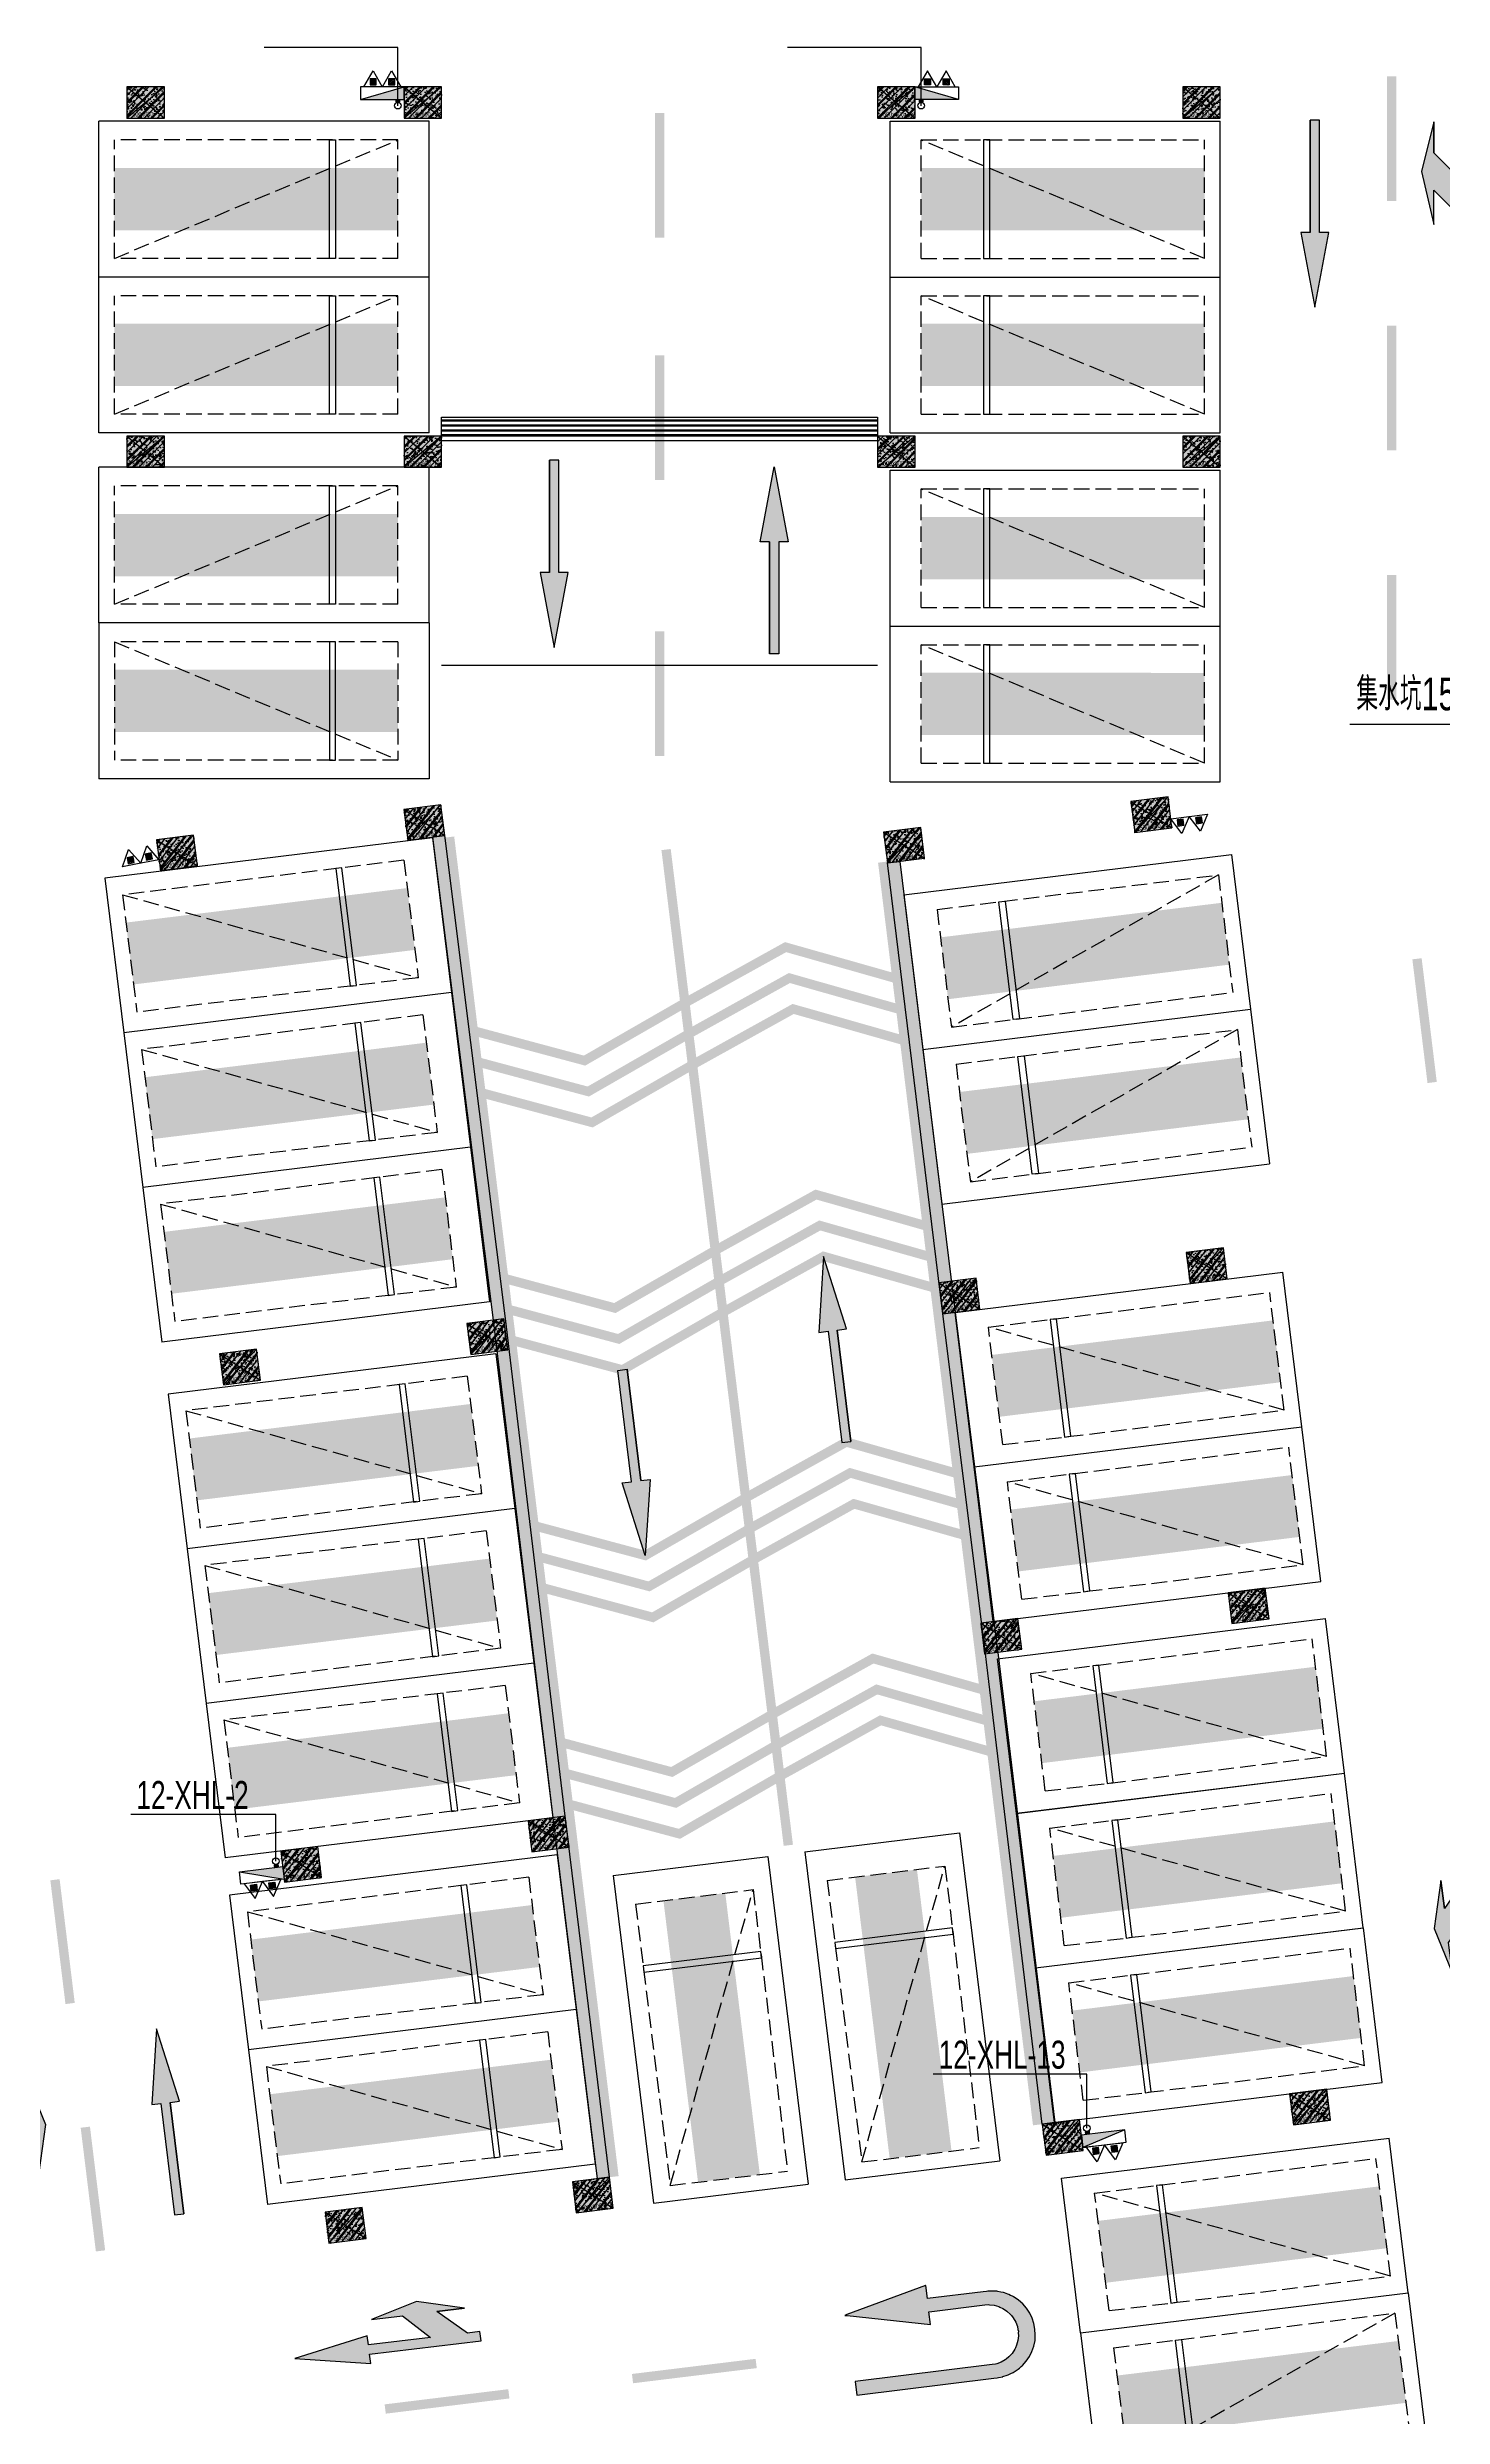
# Model space of a CAD drawing. Extents: x -1338203 to 1886333, y -783476 to 1038610.
# Drawn here: x 803879 to 826277, y -425839 to -387826 of the extents above; entities that cross this region are included whole.
import ezdxf
from ezdxf.enums import TextEntityAlignment as Align

# ---------------------------------------------------------------- set-up
doc = ezdxf.new("R2010")
doc.units = 0
doc.header["$LTSCALE"] = 1000
doc.header["$MEASUREMENT"] = 0
doc.linetypes.add('A-001-平面B2$0$__DASH', pattern=[0.35, 0.25, -0.1])
for name, color, linetype in [('A-001-平面参照B2$0$AUDIT-BAD-LAYER', 7, 'Continuous'), ('A-001-平面参照B2$0$AUDIT_D_210610200414-0', 40, 'Continuous'), ('A-001-平面参照B2$0$减速带', 124, 'Continuous'), ('A-001-车位参照B2$0$A-001-车位参照B2$0$0A-P-PKNG-CAR(A)', 43, 'Continuous'), ('A-001-车位参照B2$0$减速带', 124, 'Continuous'), ('A-FIRE', 7, 'Continuous'), ('p-a-regular', 5, 'Continuous'), ('S001南区墙柱$0$0S-CW-HATCH', 251, 'Continuous'), ('S001南区墙柱$0$0S-CW-HATCH-UP', 251, 'Continuous'), ('S001南区墙柱$0$S001-墙柱B1_1$0$0S-CC-LINE', 52, 'Continuous'), ('S001南区墙柱$0$S001-墙柱B1_1$0$0S-CW-HATCH-UP', 251, 'Continuous'), ('S001地下二墙柱$0$0S-WS-LINE-UP', 231, 'Continuous'), ('中心线', 42, 'Continuous'), ('地面指向箭头', 7, 'Continuous'), ('坡道线', 7, 'Continuous'), ('负二层消火栓$0$负二层消火栓$0$0P-ACC-FH', 7, 'Continuous'), ('负二层消火栓$0$负二层消火栓$0$0P-DIM-FH', 3, 'Continuous'), ('负二层消火栓$0$负二层消火栓$0$0P-PIPE-FH', 1, 'Continuous'), ('负二层消火栓$0$负二层消火栓$0$0P-VPIPE-FH', 1, 'Continuous'), ('负二层消火栓$0$负二层消火栓$1$0P-EQUIP-FH', 7, 'Continuous'), ('负二层集水坑及排水沟$0$负二层集水坑及排水沟$0$0P-A-LEAD', 3, 'Continuous')]:
    doc.layers.add(name, color=color, linetype=linetype)
doc.layers.add('S001南区墙柱$0$S001-墙柱B1_1$0$0S-A-TIPS', color=10, linetype='Continuous', plot=False)
doc.styles.add('S001南区墙柱$0$S001-墙柱B1_1$0$AAD-S', font='aad-s.shx', dxfattribs={"width": 0.7, "bigfont": 'aad-hztxt.shx'})
doc.styles.add('负二层消火栓$0$负二层消火栓$0$AAD-S', font='aad-s.shx', dxfattribs={"width": 0.7, "bigfont": 'aad-hztxt.shx'})
doc.styles.add('负二层集水坑及排水沟$0$负二层集水坑及排水沟$0$AAD-TXT', font='AAD-TXT.shx', dxfattribs={"width": 0.7, "height": 3, "bigfont": 'AAD-HZTXT.shx'})

# ---------------------------------------------------------------- blocks, each defined once
blk = doc.blocks.new('A-001-平面参照B2')
at = {"layer": 'A-001-平面参照B2$0$减速带'}
h = blk.add_hatch(dxfattribs=at)
h.set_pattern_fill('ANSI31', color=256, scale=50, angle=-225, style=0)
h.set_pattern_definition([(179.999999, (207966.28, -926328.17), (-1e-06, -79.375), [])])
h.paths.add_polyline_path([(50841, -230150), (50841, -230450), (43841, -230450), (43841, -230150)])
h = blk.add_hatch(dxfattribs=at)
h.set_pattern_fill('ANSI31', color=256, scale=50, angle=-225, style=0)
h.set_pattern_definition([(179.999999, (207966.28, -926328.17), (-1e-06, -79.375), [])])
h.paths.add_polyline_path([(50841, -230150), (50841, -230450), (43841, -230450), (43841, -230150)])
h = blk.add_hatch(dxfattribs=at)
h.set_pattern_fill('ANSI31', color=256, scale=50, angle=-225, style=0)
h.set_pattern_definition([(179.999999, (207966.28, -926328.17), (-1e-06, -79.375), [])])
h.paths.add_polyline_path([(50841, -230150), (50841, -230450), (43841, -230450), (43841, -230150)])
h = blk.add_hatch(dxfattribs=at)
h.set_pattern_fill('ANSI31', color=256, scale=50, angle=-225, style=0)
h.set_pattern_definition([(179.999999, (207966.28, -926328.17), (-1e-06, -79.375), [])])
h.paths.add_polyline_path([(50841, -230150), (50841, -230450), (43841, -230450), (43841, -230150)])
at = {"layer": 'A-001-平面参照B2$0$AUDIT-BAD-LAYER'}
blk.add_line((50841, -230526), (43841, -230526), dxfattribs=at)
at = {"layer": 'A-001-平面参照B2$0$AUDIT_D_210610200414-0'}
blk.add_lwpolyline([(43841, -234126), (50841, -234126)], dxfattribs=at)
at = {"layer": 'A-001-平面参照B2$0$减速带'}
blk.add_lwpolyline([(50841, -230150), (50841, -230450), (43841, -230450), (43841, -230150)], close=True, dxfattribs=at)
blk.add_lwpolyline([(50841, -230150), (50841, -230450), (43841, -230450), (43841, -230150)], close=True, dxfattribs=at)
blk.add_lwpolyline([(50841, -230150), (50841, -230450), (43841, -230450), (43841, -230150)], close=True, dxfattribs=at)
blk.add_lwpolyline([(50841, -230150), (50841, -230450), (43841, -230450), (43841, -230150)], close=True, dxfattribs=at)
blk = doc.blocks.new('负二层集水坑及排水沟')
at = {"layer": '负二层集水坑及排水沟$0$负二层集水坑及排水沟$0$0P-A-LEAD'}
blk.add_line((63491, -235078), (58421, -235078), dxfattribs=at)
at = {"layer": '负二层集水坑及排水沟$0$负二层集水坑及排水沟$0$0P-A-LEAD', "color": 7, "style": '负二层集水坑及排水沟$0$负二层集水坑及排水沟$0$AAD-TXT', "width": 0.7}
blk.add_text('集水坑1500*1500*1500(H)', height=525, dxfattribs=at).set_placement((58526, -234851))
blk = doc.blocks.new('负二层消火栓$0$负二层消火栓$1$$TwtSys$00000546')
h = blk.add_hatch()
h.set_pattern_fill('ANSI31', color=256, scale=200, style=0)
h.set_pattern_definition([(45, (-38543.802, -6670.83), (-17.67767, 17.67767), [])])
h.paths.add_polyline_path([(-65, 174), (65, 174), (65, 44), (-65, 44)])
for points in [[(0, 344), (-198, 0), (198, 0)], [(-65, 174), (65, 174), (65, 44), (-65, 44)]]:
    blk.add_lwpolyline(points, close=True)
blk = doc.blocks.new('负二层消火栓$0$负二层消火栓$0$$TwtSys$00000434')
for p, q in [((-0.5, 0.5), (-0.5, -0.5)), ((-0.5, -0.5), (0.5, 0.5)), ((0.5, 0.5), (-0.5, 0.5)), ((0.5, -0.5), (0.5, 0.5)), ((-0.5, -0.5), (0.5, -0.5))]:
    blk.add_line(p, q)
blk.add_solid([(0.5, -0.5), (0.5, 0.5), (-0.5, -0.5)])
blk = doc.blocks.new('负二层消火栓')
at = {"layer": '负二层消火栓$0$负二层消火栓$0$0P-DIM-FH'}
for p, q in [((43141, -224215, 800), (40996, -224215, 800)), ((43141, -225150, 800), (43141, -224215, 800)), ((51541, -224215, 800), (49396, -224215, 800)), ((51541, -225150, 800), (51541, -224215, 800)), ((41180, -252570, 800), (38852, -252570, 800)), ((41180, -253317, 800), (41180, -252570, 800)), ((54201, -256736, -2200), (51731, -256736, -2200)), ((54201, -257599, -2200), (54201, -256736, -2200))]:
    blk.add_line(p, q, dxfattribs=at)
at = {"layer": '负二层消火栓$0$负二层消火栓$0$0P-PIPE-FH', "linetype": 'Continuous', "const_width": 82.5}
for points in [[(43141, -225098), (43141, -225050)], [(51541, -225098), (51541, -225050)], [(41186, -253369), (41192, -253416)]]:
    blk.add_lwpolyline(points, dxfattribs=at)
at = {"layer": '负二层消火栓$0$负二层消火栓$0$0P-PIPE-FH', "linetype": 'Continuous', "const_width": 82.5, "elevation": -3000}
blk.add_lwpolyline([(54207, -257651), (54212, -257698)], dxfattribs=at)
at = {"layer": '负二层消火栓$0$负二层消火栓$0$0P-VPIPE-FH', "linetype": 'Continuous'}
for centre in [(43141, -225150), (51541, -225150), (41180, -253317), (54201, -257599, -3000)]:
    blk.add_circle(centre, 52.5, dxfattribs=at)
at = {"layer": '负二层消火栓$0$负二层消火栓$0$0P-ACC-FH', "zscale": 700}
for p, xscale, yscale, rotation in [((42891, -224950), -700, -200, 180), ((40955, -253544), -700, 200, 186.669974410336), ((54472, -257769, -3000), 700, 200, 186.6699744103553)]:
    blk.add_blockref('负二层消火栓$0$负二层消火栓$0$$TwtSys$00000434', p, dxfattribs=dict(at, xscale=xscale, yscale=yscale, rotation=rotation))
at = {"layer": '负二层消火栓$0$负二层消火栓$0$0P-ACC-FH', "xscale": -700, "yscale": 200, "zscale": 700}
blk.add_blockref('负二层消火栓$0$负二层消火栓$0$$TwtSys$00000434', (51791, -224950), dxfattribs=at)
at = {"layer": '负二层消火栓$0$负二层消火栓$1$0P-EQUIP-FH', "yscale": 0.75, "zscale": 0.75}
for p, xscale in [((42742, -224850, 800), -0.75), ((43040, -224850, 800), -0.75), ((51642, -224850, 800), 0.75), ((51940, -224850, 800), 0.75)]:
    blk.add_blockref('负二层消火栓$0$负二层消火栓$1$$TwtSys$00000546', p, dxfattribs=dict(at, xscale=xscale))
at = {"layer": '负二层消火栓$0$负二层消火栓$1$0P-EQUIP-FH'}
for p, xscale, yscale, zscale, rotation in [((55694, -236572), -0.7499999999999999, 0.7499999999999999, 0.75, 187.1903137647192), ((55990, -236535), -0.7499999999999999, 0.7499999999999999, 0.75, 187.1903137647192), ((38866, -237335), -0.75, 0.75, 0.75, 11.23742529205413), ((39158, -237277), -0.75, 0.75, 0.75, 11.23742529205413), ((40819, -253661, 800), 0.7499999999999999, 0.7499999999999999, 0.7499999999999999, 186.6699744103359), ((41114, -253626, 800), 0.7499999999999999, 0.7499999999999999, 0.7499999999999999, 186.6699744103359), ((54336, -257885, -2200), -0.7499999999999992, 0.7499999999999999, 0.7499999999999999, 186.6699744103553), ((54632, -257851, -2200), -0.7499999999999992, 0.7499999999999999, 0.7499999999999999, 186.6699744103553)]:
    blk.add_blockref('负二层消火栓$0$负二层消火栓$1$$TwtSys$00000546', p, dxfattribs=dict(at, xscale=xscale, yscale=yscale, zscale=zscale, rotation=rotation))
at = {"layer": '负二层消火栓$0$负二层消火栓$0$0P-DIM-FH', "color": 7, "style": '负二层消火栓$0$负二层消火栓$0$AAD-S', "width": 0.7}
for s, p in [('12-XHL-2', (38942, -252480, 800)), ('12-XHL-13', (51821, -256646, -2200))]:
    blk.add_text(s, height=450, dxfattribs=at).set_placement(p)
blk = doc.blocks.new('S001南区墙柱$0$AAD_BLOCK_20230215093950878')
at = {"layer": 'S001南区墙柱$0$0S-CW-HATCH'}
h = blk.add_hatch(color=256, dxfattribs=at)
h.dxf.hatch_style = 1
h.paths.add_polyline_path([(-300, -250), (300, -250), (300, 250), (-300, 250)])
at = {"layer": 'S001南区墙柱$0$0S-CW-HATCH-UP'}
h = blk.add_hatch(dxfattribs=at)
h.set_pattern_fill('钢筋混凝土', color=256, scale=30, pattern_type=2)
h.set_pattern_definition([(45, (-42203.53, -84001.15), (-106.06602, 106.06602), []), (50, (-42203.53, -84001.15), (215.17805, -18.82564), [22.5, -247.5]), (355, (-42203.53, -84001.15), (-41.6254, 225.65764), [18, -198]), (100.4514, (-42185.6, -84002.72), (173.5528, 206.83186), [19.12206, -210.34263]), (46.1842, (-42203.53, -83941.15), (320.1723, -49.6557), [33.75, -371.25]), (96.6356, (-42176.85, -83945.3), (280.3988, 292.2354), [28.6831, -315.5139]), (351.1842, (-42203.53, -83941.15), (280.3986, 292.2356), [27, -297]), (21, (-42173.53, -83956.15), (179.0721, -120.78567), [22.5, -247.5]), (326, (-42173.53, -83956.15), (72.9946, 217.545), [18, -198]), (71.4514, (-42158.6, -83966.21), (252.0668, 96.75915), [19.12206, -210.34263]), (37.5, (-42203.53, -84001.15), (3.647957, 99.868156), [1.5, -195.6, 1.5, -201, 1.5, -198.75]), (7.5, (-42203.53, -84001.15), (78.92086, 118.32351), [1.5, -114.6, 1.5, -191.1, 1.5, -75.75]), (327.5, (-42270.43, -84001.15), (160.14673, -6.76646), [1.5, -75, 1.5, -234, 1.5, -310.5]), (317.5, (-42300.43, -84001.15), (174.95585, 30.0315), [1.5, -97.5, 1.5, -155.4, 1.5, -220.5])])
h.paths.add_polyline_path([(-300, -250), (300, -250), (300, 250), (-300, 250)])
at = {"layer": 'S001南区墙柱$0$S001-墙柱B1_1$0$0S-CW-HATCH-UP', "transparency": 33554661}
h = blk.add_hatch(dxfattribs=at)
h.set_pattern_fill('钢筋混凝土', color=0, scale=30)
h.set_pattern_definition([(45, (48108.52, -15514.205), (-53.03301, 53.03301), []), (50, (48108.52, -15514.2), (215.17805, -18.82564), [22.5, -247.5]), (355, (48108.52, -15514.2), (-41.6254, 225.6576), [18, -198]), (100.4514, (48126.45, -15515.77), (173.5528, 206.8319), [19.1221, -210.3426]), (46.1842, (48108.52, -15454.2), (320.1723, -49.6557), [33.75, -371.25]), (96.6356, (48135.2, -15458.34), (280.3988, 292.2354), [28.683, -315.514]), (351.1842, (48108.52, -15454.2), (280.3986, 292.2356), [27, -297]), (21, (48138.52, -15469.2), (179.0721, -120.78567), [22.5, -247.5]), (326, (48138.52, -15469.2), (72.9946, 217.545), [18, -198]), (71.4514, (48153.44, -15479.27), (252.0668, 96.75915), [19.1221, -210.3426]), (37.5, (48108.52, -15514.205), (3.64796, 99.86816), [0, -195.6, 0, -201, 0, -198.75]), (7.5, (48108.52, -15514.2), (78.92086, 118.32351), [0, -114.6, 0, -191.1, 0, -75.75]), (327.5, (48041.62, -15514.205), (160.14673, -6.76646), [0, -75, 0, -234, 0, -310.5]), (317.5, (48011.62, -15514.2), (174.95585, 30.0315), [0, -97.5, 0, -155.4, 0, -220.5])])
h.paths.add_polyline_path([(-300, -250), (300, -250), (300, 250), (-300, 250)])
at = {"layer": 'S001南区墙柱$0$S001-墙柱B1_1$0$0S-A-TIPS'}
for p, q in [((-300, 250), (300, -250)), ((300, 250), (-300, -250))]:
    blk.add_line(p, q, dxfattribs=at)
at = {"layer": 'S001南区墙柱$0$S001-墙柱B1_1$0$0S-CC-LINE'}
blk.add_lwpolyline([(-300, -250), (300, -250), (300, 250), (-300, 250)], close=True, dxfattribs=at)
at = {"layer": 'S001南区墙柱$0$S001-墙柱B1_1$0$0S-A-TIPS', "style": 'S001南区墙柱$0$S001-墙柱B1_1$0$AAD-S', "width": 0.7}
blk.add_text('500x600', height=75, dxfattribs=at).set_placement((-45, -187), align=Align.MIDDLE_CENTER)
blk = doc.blocks.new('S001南区墙柱')
for p in [(42204, 84001, 3370), (46654, 84001, 3370), (54254, 84001, 3370), (59154, 84001, 3370), (42204, 78401, 3370), (46654, 78401, 3370), (54254, 78401, 3370), (59154, 78401, 3370)]:
    blk.add_blockref('S001南区墙柱$0$AAD_BLOCK_20230215093950878', p)
at = {"rotation": 7.166417273599052}
for p in [(46677, 72450, 3370), (58349, 72574, 3370), (42707, 71963, 3370), (54378, 72086, 3370), (59237, 65339, 3370), (55267, 64851, 3370), (47689, 64202, 3370), (43719, 63714, 3370), (59908, 59881, 3370), (55938, 59394, 3370), (48671, 56222, 3370), (44700, 55734, 3370), (60896, 51842, 3370), (56925, 51354, 3370), (49382, 50428, 3370), (45412, 49940, 3370)]:
    blk.add_blockref('S001南区墙柱$0$AAD_BLOCK_20230215093950878', p, dxfattribs=at)
blk = doc.blocks.new('S001地下二墙柱')
at = {"ltscale": 0.002}
h = blk.add_hatch(color=251, dxfattribs=at)
h.dxf.hatch_style = 1
h.paths.add_polyline_path([(43894, -236862), (43696, -236887), (44670, -244635), (45626, -252618), (46338, -258412), (46536, -258388), (45825, -252594), (44868, -244611)])
h = blk.add_hatch(color=251, dxfattribs=at)
h.dxf.hatch_style = 1
h.paths.add_polyline_path([(53484, -257536), (52574, -249991), (51888, -244535), (51000, -237301), (51198, -237276), (52087, -244511), (52773, -249966), (53685, -257511)])
at = {"layer": 'S001地下二墙柱$0$0S-WS-LINE-UP', "color": 3}
blk.add_lwpolyline([(43894, -236862), (43696, -236887), (43696, -236887), (43696, -236887), (44670, -244635), (45626, -252618), (46338, -258412), (46536, -258388), (45825, -252594), (44868, -244611), (43894, -236862), (43894, -236862), (43894, -236862)], dxfattribs=at)
blk.add_lwpolyline([(53484, -257536), (52574, -249991), (51888, -244535), (51000, -237301), (51000, -237301), (51198, -237276), (51198, -237276), (52087, -244511), (52773, -249966), (53685, -257511)], close=True, dxfattribs=at)
blk.add_blockref('S001南区墙柱', (-3112, -309101, -3370))
blk = doc.blocks.new('左转加右转')
at = {"layer": '地面指向箭头'}
for points in [[(3220885, 2465747), (3221085, 2466547), (3221085, 2466047), (3221635, 2465497), (3221635, 2463547), (3221485, 2463547), (3221485, 2465047), (3221085, 2465447), (3221085, 2464897)], [(3222235, 2465747), (3222035, 2466547), (3222035, 2466047), (3221485, 2465497), (3221485, 2463547), (3221635, 2463547), (3221635, 2465047), (3222035, 2465447), (3222035, 2464897)]]:
    blk.add_hatch(color=251, dxfattribs=at).paths.add_polyline_path(points)
at = {"layer": '地面指向箭头', "color": 251}
for points in [[(3221085, 2466547), (3220885, 2465747), (3221085, 2464897), (3221085, 2465447), (3221485, 2465047), (3221485, 2463547), (3221635, 2463547), (3221635, 2465497), (3221085, 2466047), (3221085, 2466547), (3221085, 2466047)], [(3222035, 2466547), (3222235, 2465747), (3222035, 2464897), (3222035, 2465447), (3221635, 2465047), (3221635, 2463547), (3221485, 2463547), (3221485, 2465497), (3222035, 2466047), (3222035, 2466547), (3222035, 2466047)]]:
    blk.add_lwpolyline(points, dxfattribs=at)
blk = doc.blocks.new('直行右转或左转')
at = {"layer": '地面指向箭头'}
blk.add_hatch(color=251, dxfattribs=at).paths.add_polyline_path([(3219528, 2452519), (3218327, 2452294), (3218327, 2452444), (3217325, 2452444), (3217726, 2452044), (3218227, 2452044), (3217476, 2451843), (3216725, 2452044), (3217175, 2452044), (3216725, 2452444), (3216524, 2452444), (3216524, 2452594), (3218327, 2452594), (3218327, 2452745)])
at = {"layer": '地面指向箭头', "color": 251}
blk.add_lwpolyline([(3216725, 2452044), (3217175, 2452044), (3216725, 2452044), (3217476, 2451843), (3218227, 2452044), (3217726, 2452044), (3217325, 2452444), (3218327, 2452444), (3218327, 2452294), (3219528, 2452519), (3218327, 2452745), (3218327, 2452594), (3216524, 2452594), (3216524, 2452444), (3216725, 2452444), (3217175, 2452044)], dxfattribs=at)
blk = doc.blocks.new('直行')
at = {"layer": '地面指向箭头'}
blk.add_hatch(color=251, dxfattribs=at).paths.add_polyline_path([(-29241, 4059962), (-29466, 4058762), (-29316, 4058762), (-29316, 4056961), (-29166, 4056961), (-29166, 4058762), (-29016, 4058762)])
at = {"layer": '地面指向箭头', "color": 251}
blk.add_lwpolyline([(-29316, 4058762), (-29316, 4056961), (-29316, 4058762), (-29316, 4058762), (-29466, 4058762), (-29241, 4059962), (-29016, 4058762), (-29166, 4058762), (-29166, 4056961), (-29316, 4056961), (-29316, 4056961)], dxfattribs=at)
blk = doc.blocks.new('JTDT')
at = {"layer": 'A-FIRE'}
h = blk.add_hatch(color=251, dxfattribs=at)
h.dxf.hatch_style = 1
h.paths.add_polyline_path([(189165, 82916), (189162, 82988), (189159, 82988), (189147, 83060), (189144, 83075), (189126, 83123), (189114, 83162), (189105, 83180), (189081, 83230), (189072, 83245), (189057, 83269), (189036, 83299), (189024, 83317), (189021, 83320), (189021, 83323), (188961, 83389), (188893, 83449), (188818, 83500), (188734, 83542), (188650, 83571), (188561, 83586), (188468, 83592), (188378, 83586), (188288, 83571), (188202, 83542), (188118, 83500), (188043, 83449), (187974, 83389), (187915, 83323), (187915, 83320), (187912, 83317), (187900, 83299), (187882, 83269), (187864, 83245), (187858, 83230), (187831, 83180), (187822, 83162), (187810, 83123), (187795, 83075), (187789, 83060), (187777, 82988), (187771, 82916), (187771, 82895), (187771, 82839), (187771, 81938), (187559, 81938), (187559, 81935), (187867, 80625), (187876, 80592), (187882, 80625), (188190, 81935), (187983, 81935), (187983, 81938), (187983, 82839), (187986, 82895), (187989, 82916), (188007, 82988), (188037, 83060), (188046, 83075), (188076, 83123), (188109, 83162), (188124, 83180), (188184, 83230), (188205, 83245), (188247, 83269), (188318, 83299), (188390, 83317), (188441, 83320), (188468, 83323), (188492, 83320), (188543, 83317), (188615, 83299), (188686, 83269), (188728, 83245), (188749, 83230), (188809, 83180), (188824, 83162), (188857, 83123), (188887, 83075), (188896, 83060), (188926, 82988), (188944, 82916), (188947, 82895), (188949, 82839), (188949, 80625), (189168, 80625), (189168, 82839), (189168, 82895)])
at = {"layer": '地面指向箭头', "color": 251, "linetype": 'Continuous'}
blk.add_lwpolyline([(189165, 82916), (189162, 82988), (189159, 82988), (189147, 83060), (189144, 83075), (189126, 83123), (189114, 83162), (189105, 83180), (189081, 83230), (189072, 83245), (189057, 83269), (189036, 83299), (189024, 83317), (189021, 83320), (189021, 83323), (188961, 83389), (188893, 83449), (188818, 83500), (188734, 83542), (188650, 83571), (188561, 83586), (188468, 83592), (188378, 83586), (188288, 83571), (188202, 83542), (188118, 83500), (188043, 83449), (187974, 83389), (187915, 83323), (187915, 83320), (187912, 83317), (187900, 83299), (187882, 83269), (187864, 83245), (187858, 83230), (187831, 83180), (187822, 83162), (187810, 83123), (187795, 83075), (187789, 83060), (187777, 82988), (187771, 82916), (187771, 82895), (187771, 82839), (187771, 81938), (187559, 81938), (187559, 81935), (187867, 80625), (187876, 80592), (187882, 80625), (188190, 81935), (187983, 81935), (187983, 81938), (187983, 82839), (187986, 82895), (187989, 82916), (188007, 82988), (188037, 83060), (188046, 83075), (188076, 83123), (188109, 83162), (188124, 83180), (188184, 83230), (188205, 83245), (188247, 83269), (188318, 83299), (188390, 83317), (188441, 83320), (188468, 83323), (188492, 83320), (188543, 83317), (188615, 83299), (188686, 83269), (188728, 83245), (188749, 83230), (188809, 83180), (188824, 83162), (188857, 83123), (188887, 83075), (188896, 83060), (188926, 82988), (188944, 82916), (188947, 82895), (188949, 82839), (188949, 80625), (189168, 80625), (189168, 82839), (189168, 82895), (189165, 82916)], dxfattribs=at)
blk = doc.blocks.new('A$C3d42903c')
at = {"layer": '中心线', "color": 251, "const_width": 150}
for points in [[(412810, 140948), (412810, 138948)], [(401060, 140359), (401060, 138359)], [(412810, 136948), (412810, 134948)], [(401060, 136474), (401060, 134474)], [(412810, 132948), (412810, 130948)], [(401060, 132044), (401060, 130044)], [(413462, 124805), (413219, 126790)], [(391598, 110028), (391355, 112013)], [(392086, 106058), (391842, 108043)], [(400626, 104009), (402611, 104252)], [(396656, 103521), (398641, 103765)]]:
    blk.add_lwpolyline(points, dxfattribs=at)
at = {"layer": '坡道线', "color": 251, "const_width": 150}
for points in [[(397689, 128743), (400329, 107249)], [(401165, 128542), (403127, 112566)], [(404642, 128341), (407129, 108082)], [(401468, 126082), (403083, 126977), (404871, 126470)], [(401529, 125585), (403144, 126481), (404932, 125973)], [(398071, 125635), (399856, 125156), (401468, 126082)], [(401589, 125089), (403205, 125985), (404993, 125477)], [(398132, 125138), (399916, 124660), (401529, 125585)], [(398193, 124642), (399977, 124164), (401589, 125089)], [(401955, 122111), (403571, 123007), (405359, 122499)], [(402016, 121615), (403632, 122511), (405420, 122003)], [(398559, 121664), (400343, 121186), (401955, 122111)], [(402077, 121119), (403693, 122015), (405481, 121507)], [(398620, 121168), (400404, 120690), (402016, 121615)], [(398681, 120672), (400465, 120194), (402077, 121119)], [(402443, 118141), (404058, 119037), (405846, 118529)], [(402504, 117645), (404119, 118541), (405907, 118033)], [(399046, 117694), (400831, 117216), (402443, 118141)], [(402564, 117149), (404180, 118045), (405968, 117537)], [(399107, 117198), (400892, 116720), (402504, 117645)], [(399168, 116702), (400952, 116223), (402564, 117149)], [(402869, 114667), (404485, 115563), (406273, 115055)], [(402930, 114171), (404546, 115067), (406334, 114559)], [(399473, 114220), (401257, 113742), (402869, 114667)], [(402991, 113675), (404607, 114571), (406395, 114063)], [(399534, 113724), (401318, 113246), (402930, 114171)], [(399595, 113228), (401379, 112750), (402991, 113675)]]:
    blk.add_lwpolyline(points, dxfattribs=at)
at = {"layer": '地面指向箭头', "color": 251, "xscale": -1}
for p, rotation in [((440821, 4197207), 180), ((428611, 4191749), 180), ((869453, -3911249), 6.99998202985796), ((858745, -3923640), 6.999982029857957)]:
    blk.add_blockref('直行', p, dxfattribs=dict(at, rotation=rotation))
at = {"layer": '地面指向箭头', "color": 251, "linetype": 'Continuous', "xscale": -1}
blk.add_blockref('左转加右转', (3635526, -2326326), dxfattribs=at)
at = {"layer": '地面指向箭头', "color": 251}
blk.add_blockref('直行', (432142, -3925280), dxfattribs=at)
for name, p, rotation in [('直行', (-122853, 4143369), 186.9982289800739), ('JTDT', (301149, 281678), 276.9999963989623)]:
    blk.add_blockref(name, p, dxfattribs=dict(at, rotation=rotation))
at = {"layer": '地面指向箭头', "color": 251, "linetype": 'Continuous'}
for p, rotation in [((-2412182, 3005920), 276.9999820298574), ((3299471, 2923097), 186.8452363906462)]:
    blk.add_blockref('直行右转或左转', p, dxfattribs=dict(at, rotation=rotation))
at = {"layer": '地面指向箭头', "color": 251, "linetype": 'Continuous', "xscale": -1, "rotation": 97.00675878725528}
blk.add_blockref('直行右转或左转', (2432245, 3600625), dxfattribs=at)
blk = doc.blocks.new('A-001-车位参照B2$0$A-001-车位参照B2$0$ddd')
for p, q in [((0, 2500), (5300, 2500)), ((0, 2500), (0, 0)), ((5300, 2500), (5300, 0)), ((0, 0), (5300, 0))]:
    blk.add_line(p, q)
at = {"linetype": 'A-001-平面B2$0$__DASH'}
for p, q in [((500, 2200), (500, 300)), ((500, 2200), (5050, 2200)), ((5050, 2200), (5050, 300)), ((500, 300), (5050, 300))]:
    blk.add_line(p, q, dxfattribs=at)
blk.add_lwpolyline([(5050, 2200), (500, 300)], dxfattribs=at)
blk.add_lwpolyline([(1500, 300), (1500, 2200), (1600, 2200), (1600, 300)], close=True)
at = {"layer": 'p-a-regular', "ltscale": 0.002, "const_width": 1000}
blk.add_lwpolyline([(5050, 1250), (500, 1250)], dxfattribs=at)

msp = doc.modelspace()

# ---------------------------------------------------------------- hatches: boundary and pattern name
at = {"layer": 'A-001-车位参照B2$0$减速带'}
h = msp.add_hatch(dxfattribs=at)
h.set_pattern_fill('ANSI31', color=256, scale=50, angle=-225, style=0)
h.set_pattern_definition([(179.999999, (974331.65, -1089938.8), (-1e-06, -79.375), [])])
h.paths.add_polyline_path([(817206.6, -393760.6), (817206.6, -394060.6), (810206.6, -394060.6), (810206.6, -393760.6)])

# ---------------------------------------------------------------- linework, layer by layer
msp.add_lwpolyline([(817206.6, -393760.6), (817206.6, -394060.6), (810206.6, -394060.6), (810206.6, -393760.6)], close=True, dxfattribs=at)

# ---------------------------------------------------------------- block references
at = {"ltscale": 0.002}
for name, p in [('S001地下二墙柱', (766365.4, -163610.9)), ('负二层集水坑及排水沟', (766365.4, -163610.9)), ('负二层消火栓', (766365.4, -163610.9)), ('A$C3d42903c', (412646.2, -529238.7))]:
    msp.add_blockref(name, p, dxfattribs=at)
msp.add_blockref('A-001-平面参照B2', (766365.4, -163610.9))
at = {"layer": 'A-001-车位参照B2$0$A-001-车位参照B2$0$0A-P-PKNG-CAR(A)', "linetype": 'Continuous'}
for p, rotation in [((810006.6, -389010.6), 180.0027235406079), ((810006.6, -391510.6), 180.0027235406079), ((810006.6, -394560.6), 180.0027235406079), ((817932.4, -403903), 7.00271996278116), ((818237.1, -406384.4), 7.00271996278116), ((820767.3, -426978.8), 7.006949568408568)]:
    msp.add_blockref('A-001-车位参照B2$0$A-001-车位参照B2$0$ddd', p, dxfattribs=dict(at, rotation=rotation))
at = {"layer": 'A-001-车位参照B2$0$A-001-车位参照B2$0$0A-P-PKNG-CAR(A)', "linetype": 'Continuous', "xscale": -1}
for p, rotation in [((817406.6, -389010.6), 179.9972764593921), ((817406.6, -391510.6), 179.9972764593921), ((817406.6, -394610.6), 179.9972764593921), ((810006.6, -399561.1), 359.997276459392), ((817406.5, -397110.6), 179.9972764593921), ((810365.5, -402990), 6.998682745978354), ((810670.1, -405471.4), 6.998682745978354), ((810974.9, -407952.7), 6.998682745978354), ((818451.7, -408121.5), 186.9986827459769), ((811382.1, -411267.9), 6.998682745978275), ((818756.5, -410602.9), 186.9986827459769), ((811686.9, -413749.2), 6.998682745978275), ((819133.8, -413678.5), 186.9986827459769), ((811991.6, -416230.6), 6.998682745978275), ((819438.5, -416159.8), 186.9986827459769), ((818521.6, -416473.6), 97.00218890991921), ((812369.8, -419307.4), 6.998682745978275), ((815444.7, -416851.7), 97.00218890991921), ((819743.2, -418641.2), 186.9986827459769), ((812674.6, -421788.8), 6.998682745978275), ((820157.7, -422015.9), 186.9986827460228)]:
    msp.add_blockref('A-001-车位参照B2$0$A-001-车位参照B2$0$ddd', p, dxfattribs=dict(at, rotation=rotation))

doc.saveas('drawing.dxf')
